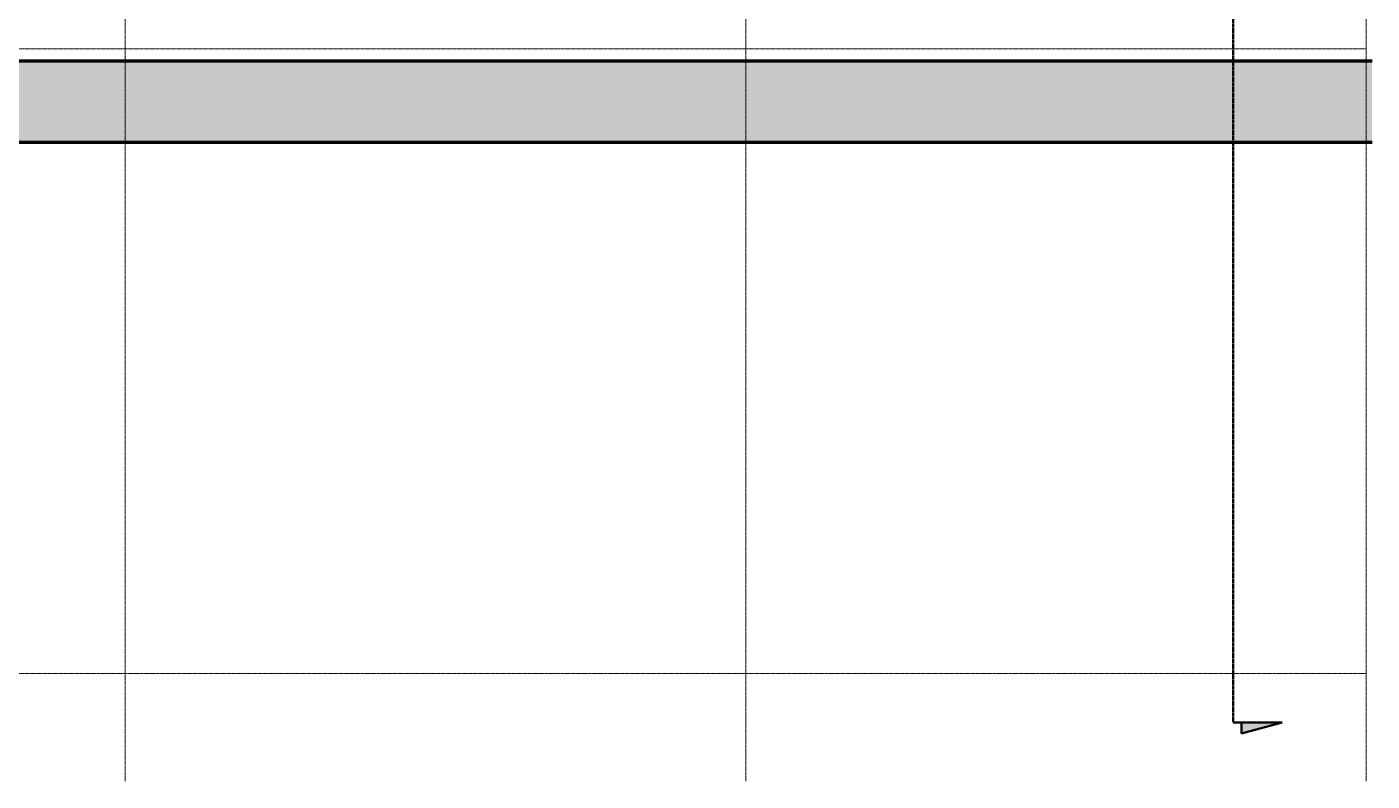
# Model space of a CAD drawing. Header units: millimetres. Extents: x -853228 to -744682, y -17776 to 32484.
# Drawn here: x -803487 to -778775, y -17776 to -3917 of the extents above; entities that cross this region are included whole.
import ezdxf

# ---------------------------------------------------------------- set-up
doc = ezdxf.new("R2010")
doc.units = ezdxf.units.MM
doc.linetypes.add('DPA_Grid _ Level 100', pattern=[10, 5.5, -1.6, 1.3, -1.6])
for name, color, linetype, lineweight in [('A-FLOR-E', 2, 'Continuous', 35), ('A-WALL', 5, 'Continuous', 35), ('A-WALL-PATT', 1, 'Continuous', 9), ('G-ANNO-SECL', 3, 'Continuous', 9), ('S-GRID', 251, 'Continuous', 9)]:
    doc.layers.add(name, color=color, linetype=linetype, lineweight=lineweight)

# ---------------------------------------------------------------- blocks, each defined once
blk = doc.blocks.new('Section - AEC_Section Tail - Filled-3249564-4281-01 ENLARGED LOWER PLATFORM LEVEL - REFLECTED CEILING PLAN - SHEET 2')
at = {"layer": 'G-ANNO-SECL'}
blk.add_hatch(color=256, dxfattribs=at).paths.add_polyline_path([(0, 1.54), (-2, 1.54), (0, 9)])
at = {"layer": 'G-ANNO-SECL', "lineweight": 50}
for p, q in [((0, 9), (-2, 1.54)), ((0, 9), (0, 0)), ((0, 1.54), (0, 9)), ((-2, 1.54), (0, 1.54))]:
    blk.add_line(p, q, dxfattribs=at)
blk = doc.blocks.new('*U393')
at = {"layer": 'S-GRID', "linetype": 'DPA_Grid _ Level 100'}
for p, q in [((0, -21354.7), (0, 16961.2)), ((11400, -21354.7), (11400, 16961.2)), ((22800, -21354.7), (22800, 16961.2)), ((22800, -7900), (-50209.7, -7900)), ((22800, -19375), (-50209.7, -19375))]:
    blk.add_line(p, q, dxfattribs=at)

msp = doc.modelspace()

# ---------------------------------------------------------------- hatches: boundary and pattern name
at = {"layer": 'A-WALL-PATT', "lineweight": 9}
h = msp.add_hatch(dxfattribs=at)
h.set_pattern_fill('FP_1', color=256, style=0, pattern_type=2)
h.set_pattern_definition([(50, (0, 0), (728.7365, -63.75582), [76.2, -838.2]), (355, (0, 0), (-140.9716, 764.2276), [60.96, -670.56]), (100.451, (60.7, -5.3), (587.77, 700.46675), [64.76, -712.36]), (46.184, (0, 203.2), (1084.3162, -168.171), [114.3, -1257.3]), (96.636, (90.4, 189.2), (949.6099, 989.7098), [97.14, -1068.54]), (351.184, (0, 203.2), (949.6206, 989.7012), [91.44, -1005.84]), (21, (101.6, 152.4), (606.45787, -409.06057), [76.2, -838.2]), (326, (101.6, 152.4), (247.20834, 736.7529), [60.96, -670.56]), (71.451, (152.14, 118.3), (853.66825, 327.6855), [64.76, -712.36]), (37.5, (0, 0), (12.35469, 338.22012), [33.528, -628.904, 33.528, -647.192, -673.1]), (37.5, (0, 0), (12.35469, 338.22012), [-1343.152, 33.528, -639.572]), (7.5, (0, 0), (267.27887, 400.72213), [33.528, -354.584, 33.528, -613.664, -256.54]), (7.5, (0, 0), (267.27887, 400.72213), [-1035.304, 33.528, -223.012]), (327.5, (-226.57, 0), (542.36333, -22.915345), [33.528, -220.472, 33.528, -758.952, -1051.56]), (327.5, (-226.57, 0), (542.36333, -22.915345), [-1046.48, 33.528, -1018.032]), (317.5, (-328.17, 0), (592.51696, 101.7071), [33.528, -296.672, 33.528, -492.76, -746.76]), (317.5, (-328.17, 0), (592.51696, 101.7071), [-856.488, 33.528, -713.232])])
h.paths.add_polyline_path([(-778775, -6041), (-778775, -4541), (-849372, -4541), (-849372, -6041), (-814074, -6041)])

# ---------------------------------------------------------------- linework, layer by layer
at = {"layer": 'A-FLOR-E'}
for p, q in [((-778775, -4541), (-849372, -4541)), ((-849372, -4541), (-778775, -4541))]:
    msp.add_line(p, q, dxfattribs=at)
at = {"layer": 'A-WALL', "color": 7, "lineweight": 70}
for p, q in [((-849372, -4541), (-778775, -4541)), ((-778775, -6041), (-849372, -6041))]:
    msp.add_line(p, q, dxfattribs=at)
at = {"layer": 'G-ANNO-SECL', "linetype": 'DPA_Grid _ Level 100', "lineweight": 50}
msp.add_line((-781329, 20644), (-781329, -16699), dxfattribs=at)

# ---------------------------------------------------------------- block references
msp.add_blockref('*U393', (-801682, 3579))
at = {"layer": 'G-ANNO-SECL', "lineweight": 25, "extrusion": (0, 0, -1), "xscale": 99.99999999999993, "yscale": 99.99999999999993, "zscale": 99.99999999999993, "rotation": 90.00000000000053}
msp.add_blockref('Section - AEC_Section Tail - Filled-3249564-4281-01 ENLARGED LOWER PLATFORM LEVEL - REFLECTED CEILING PLAN - SHEET 2', (781329, -16699), dxfattribs=at)

doc.saveas('drawing.dxf')
